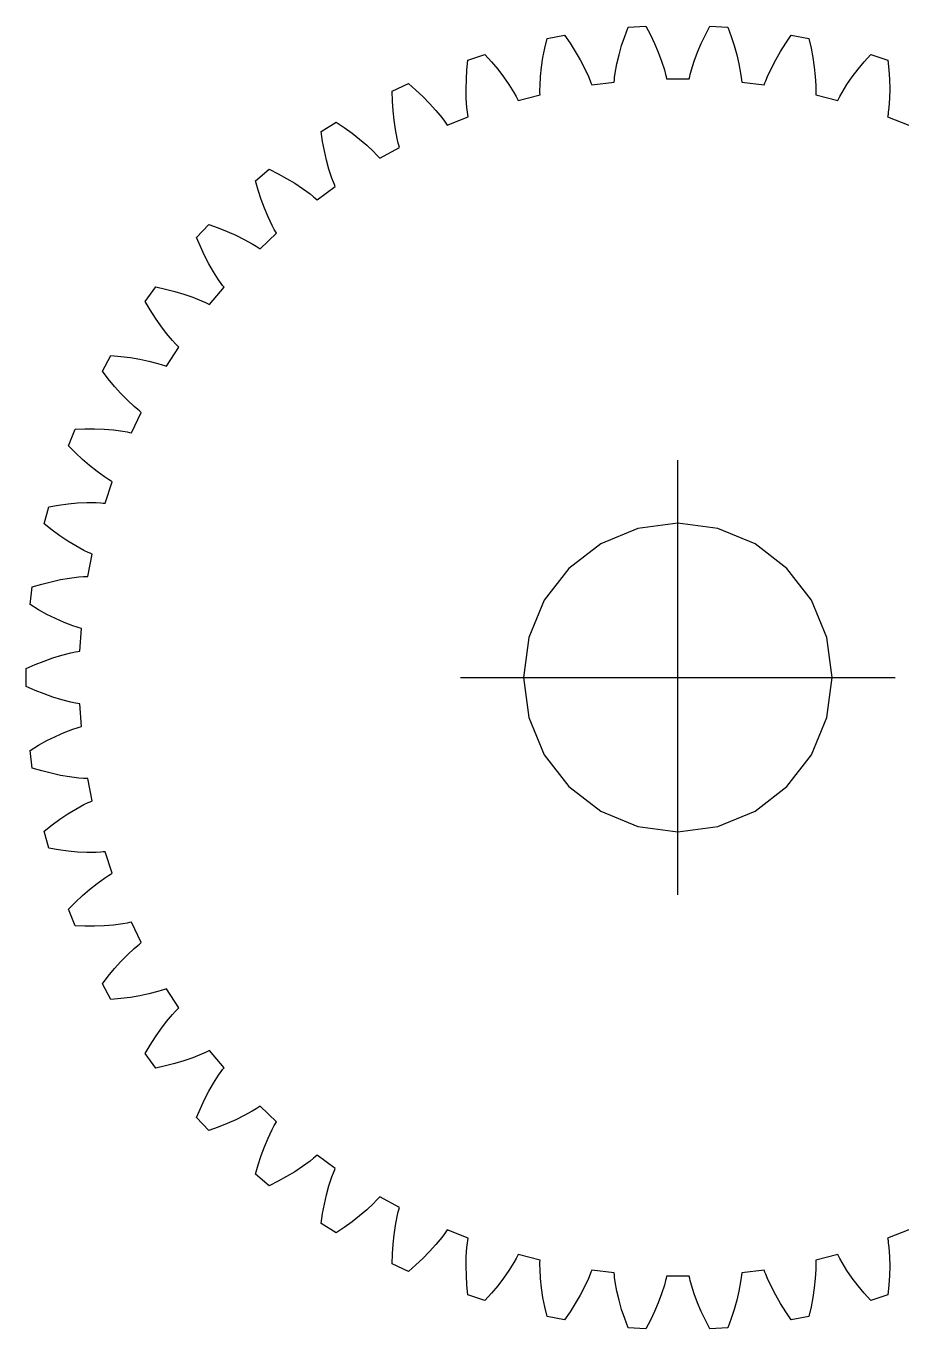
# Model space of a CAD drawing. Extents: x 0 to 9.96, y 0 to 8.02.
# Drawn here: x 0 to 5.39, y 0 to 8.02 of the extents above; entities that cross this region are included whole.
import ezdxf

# ---------------------------------------------------------------- set-up
doc = ezdxf.new("R2010")
doc.units = 0

msp = doc.modelspace()

# ---------------------------------------------------------------- linework, layer by layer
for p, q in [((3.70764, 8.01715), (3.81716, 8.02404)), ((3.81716, 8.02404), (3.84503, 7.97045)), ((4.18386, 7.97045), (4.21173, 8.02404)), ((4.21173, 8.02404), (4.32125, 8.01715)), ((3.19472, 7.8883), (3.20839, 7.94713)), ((3.20839, 7.94713), (3.31618, 7.9677)), ((3.31618, 7.9677), (3.35055, 7.91802)), ((3.66815, 7.90388), (3.6867, 7.96049)), ((3.6867, 7.96049), (3.70764, 8.01715)), ((3.84503, 7.97045), (3.87053, 7.91661)), ((4.15836, 7.91661), (4.18386, 7.97045)), ((4.32125, 8.01715), (4.34219, 7.96049)), ((4.34219, 7.96049), (4.36074, 7.90388)), ((4.67834, 7.91802), (4.71271, 7.9677)), ((4.71271, 7.9677), (4.8205, 7.94713)), ((4.8205, 7.94713), (4.83417, 7.8883)), ((3.18341, 7.8298), (3.19472, 7.8883)), ((3.35055, 7.91802), (3.3826, 7.8678)), ((3.3826, 7.8678), (3.41217, 7.81705)), ((3.65213, 7.84736), (3.66815, 7.90388)), ((3.87053, 7.91661), (3.89351, 7.86255)), ((3.89351, 7.86255), (3.91378, 7.80829)), ((4.11511, 7.80829), (4.13538, 7.86255)), ((4.13538, 7.86255), (4.15836, 7.91661)), ((4.36074, 7.90388), (4.37676, 7.84736)), ((4.61672, 7.81705), (4.64629, 7.8678)), ((4.64629, 7.8678), (4.67834, 7.91802)), ((4.83417, 7.8883), (4.84548, 7.8298)), ((2.71566, 7.75501), (2.72185, 7.8151)), ((2.72185, 7.8151), (2.82621, 7.84901)), ((2.82621, 7.84901), (2.86654, 7.80403)), ((2.86654, 7.80403), (2.90463, 7.75822)), ((3.17459, 7.77172), (3.18341, 7.8298)), ((3.41217, 7.81705), (3.43908, 7.76576)), ((3.62852, 7.73485), (3.63882, 7.791)), ((3.63882, 7.791), (3.65213, 7.84736)), ((3.91378, 7.80829), (3.93103, 7.75388)), ((4.09786, 7.75388), (4.11511, 7.80829)), ((4.37676, 7.84736), (4.39007, 7.791)), ((4.39007, 7.791), (4.40037, 7.73485)), ((4.58981, 7.76576), (4.61672, 7.81705)), ((4.84548, 7.8298), (4.8543, 7.77172)), ((5.12427, 7.75822), (5.16235, 7.80403)), ((5.16235, 7.80403), (5.20268, 7.84901)), ((5.20268, 7.84901), (5.30704, 7.8151)), ((5.30704, 7.8151), (5.31323, 7.75501)), ((2.71177, 7.69556), (2.71566, 7.75501)), ((2.90463, 7.75822), (2.94033, 7.71158)), ((2.94033, 7.71158), (2.97345, 7.66407)), ((3.16528, 7.65715), (3.16846, 7.71414)), ((3.16846, 7.71414), (3.17459, 7.77172)), ((3.43908, 7.76576), (3.46302, 7.71394)), ((3.46302, 7.71394), (3.47373, 7.68782)), ((3.62306, 7.69294), (3.62464, 7.70689)), ((3.62464, 7.70689), (3.62852, 7.73485)), ((3.93103, 7.75388), (3.93839, 7.72663)), ((3.93839, 7.72663), (3.94171, 7.71299)), ((3.94171, 7.71299), (3.94477, 7.69934)), ((3.94477, 7.69934), (4.08412, 7.69934)), ((4.08412, 7.69934), (4.08718, 7.71299)), ((4.08718, 7.71299), (4.0905, 7.72663)), ((4.0905, 7.72663), (4.09786, 7.75388)), ((4.40037, 7.73485), (4.40425, 7.70689)), ((4.40425, 7.70689), (4.40583, 7.69294)), ((4.55516, 7.68782), (4.56587, 7.71394)), ((4.56587, 7.71394), (4.58981, 7.76576)), ((4.8543, 7.77172), (4.86043, 7.71414)), ((4.86043, 7.71414), (4.86362, 7.65715)), ((5.05544, 7.66407), (5.08856, 7.71158)), ((5.08856, 7.71158), (5.12427, 7.75822)), ((5.31323, 7.75501), (5.31712, 7.69556)), ((2.25569, 7.62312), (2.35498, 7.66985)), ((2.25708, 7.56273), (2.25569, 7.62312)), ((2.35498, 7.66985), (2.40063, 7.63028)), ((2.40063, 7.63028), (2.44416, 7.58961)), ((2.7103, 7.63684), (2.71177, 7.69556)), ((2.71143, 7.57893), (2.7103, 7.63684)), ((2.97345, 7.66407), (3.00369, 7.61566)), ((3.16493, 7.62892), (3.16528, 7.65715)), ((3.16511, 7.61488), (3.16493, 7.62892)), ((3.47373, 7.68782), (3.47873, 7.67471)), ((3.47873, 7.67471), (3.48348, 7.66155)), ((3.48348, 7.66155), (3.62173, 7.67902)), ((3.62173, 7.67902), (3.62306, 7.69294)), ((4.40583, 7.69294), (4.40716, 7.67902)), ((4.40716, 7.67902), (4.54541, 7.66155)), ((4.54541, 7.66155), (4.55016, 7.67471)), ((4.55016, 7.67471), (4.55516, 7.68782)), ((4.86362, 7.65715), (4.86396, 7.62892)), ((4.86396, 7.62892), (4.86378, 7.61488)), ((5.0252, 7.61566), (5.05544, 7.66407)), ((5.31712, 7.69556), (5.31859, 7.63684)), ((5.31859, 7.63684), (5.31746, 7.57893)), ((2.26068, 7.50327), (2.25708, 7.56273)), ((2.44416, 7.58961), (2.48543, 7.5478)), ((2.48543, 7.5478), (2.52424, 7.50482)), ((2.71542, 7.52199), (2.71143, 7.57893)), ((3.00369, 7.61566), (3.01759, 7.59109)), ((3.01759, 7.59109), (3.0242, 7.5787)), ((3.0242, 7.5787), (3.03056, 7.56625)), ((3.03056, 7.56625), (3.16554, 7.6009)), ((3.16554, 7.6009), (3.16511, 7.61488)), ((4.86378, 7.61488), (4.86335, 7.6009)), ((4.86335, 7.6009), (4.99833, 7.56625)), ((4.99833, 7.56625), (5.00469, 7.5787)), ((5.00469, 7.5787), (5.0113, 7.59109)), ((5.0113, 7.59109), (5.0252, 7.61566)), ((5.31746, 7.57893), (5.31347, 7.52199)), ((2.26658, 7.44482), (2.26068, 7.50327)), ((2.52424, 7.50482), (2.56031, 7.46058)), ((2.56031, 7.46058), (2.57718, 7.43795)), ((2.59316, 7.41492), (2.72273, 7.46623)), ((2.71862, 7.49394), (2.71542, 7.52199)), ((2.72055, 7.48004), (2.71862, 7.49394)), ((2.72273, 7.46623), (2.72055, 7.48004)), ((5.30834, 7.48004), (5.30616, 7.46623)), ((5.30616, 7.46623), (5.43573, 7.41492)), ((5.31027, 7.49394), (5.30834, 7.48004)), ((5.31347, 7.52199), (5.31027, 7.49394)), ((1.81727, 7.37424), (1.90992, 7.43304)), ((1.90992, 7.43304), (1.96017, 7.3995)), ((1.96017, 7.3995), (2.00845, 7.36461)), ((2.27496, 7.38752), (2.26658, 7.44482)), ((2.28605, 7.33152), (2.27496, 7.38752)), ((2.57718, 7.43795), (2.58529, 7.42649)), ((2.58529, 7.42649), (2.59316, 7.41492)), ((1.82622, 7.3145), (1.81727, 7.37424)), ((1.83724, 7.25595), (1.82622, 7.3145)), ((2.00845, 7.36461), (2.05464, 7.3283)), ((2.05464, 7.3283), (2.09853, 7.29053)), ((2.29274, 7.3041), (2.28605, 7.33152)), ((2.2964, 7.29055), (2.29274, 7.3041)), ((1.85042, 7.19871), (1.83724, 7.25595)), ((2.09853, 7.29053), (2.13986, 7.25116)), ((2.13986, 7.25116), (2.15944, 7.23082)), ((2.15944, 7.23082), (2.16892, 7.22046)), ((2.16892, 7.22046), (2.17817, 7.20998)), ((2.17817, 7.20998), (2.30029, 7.27711)), ((2.30029, 7.27711), (2.2964, 7.29055)), ((1.4135, 7.07237), (1.49806, 7.14231)), ((1.49806, 7.14231), (1.55211, 7.11534)), ((1.86592, 7.1429), (1.85042, 7.19871)), ((1.88394, 7.08874), (1.86592, 7.1429)), ((1.42987, 7.01422), (1.4135, 7.07237)), ((1.55211, 7.11534), (1.60438, 7.08677)), ((1.60438, 7.08677), (1.65475, 7.05654)), ((1.89401, 7.06237), (1.88394, 7.08874)), ((1.89934, 7.04938), (1.89401, 7.06237)), ((1.44814, 6.95751), (1.42987, 7.01422)), ((1.65475, 7.05654), (1.70304, 7.02456)), ((1.70304, 7.02456), (1.74898, 6.99069)), ((1.74898, 6.99069), (1.77095, 6.97296)), ((1.79215, 6.95463), (1.90489, 7.03654)), ((1.90489, 7.03654), (1.89934, 7.04938)), ((1.46839, 6.90237), (1.44814, 6.95751)), ((1.49076, 6.84895), (1.46839, 6.90237)), ((1.77095, 6.97296), (1.78165, 6.96388)), ((1.78165, 6.96388), (1.79215, 6.95463)), ((1.51543, 6.79748), (1.49076, 6.84895)), ((1.05075, 6.72227), (1.12587, 6.80226)), ((1.12587, 6.80226), (1.18288, 6.78228)), ((1.18288, 6.78228), (1.23832, 6.76048)), ((1.23832, 6.76048), (1.29208, 6.73681)), ((1.29208, 6.73681), (1.34399, 6.71113)), ((1.44117, 6.65292), (1.54275, 6.74832)), ((1.52872, 6.77258), (1.51543, 6.79748)), ((1.53564, 6.76036), (1.52872, 6.77258)), ((1.54275, 6.74832), (1.53564, 6.76036)), ((1.07428, 6.66663), (1.05075, 6.72227)), ((1.09951, 6.61266), (1.07428, 6.66663)), ((1.34399, 6.71113), (1.39382, 6.68328)), ((1.39382, 6.68328), (1.41784, 6.66845)), ((1.41784, 6.66845), (1.42959, 6.66077)), ((1.42959, 6.66077), (1.44117, 6.65292)), ((1.12652, 6.5605), (1.09951, 6.61266)), ((1.1554, 6.5103), (1.12652, 6.5605)), ((1.18633, 6.46232), (1.1554, 6.5103)), ((0.73474, 6.32947), (0.79924, 6.41825)), ((0.79924, 6.41825), (0.8583, 6.40556)), ((1.13077, 6.3096), (1.2196, 6.41697)), ((1.20264, 6.43928), (1.18633, 6.46232)), ((1.21103, 6.42803), (1.20264, 6.43928)), ((1.2196, 6.41697), (1.21103, 6.42803)), ((0.8583, 6.40556), (0.91604, 6.39089)), ((0.91604, 6.39089), (0.97235, 6.37414)), ((0.97235, 6.37414), (1.02707, 6.35517)), ((1.02707, 6.35517), (1.07999, 6.33378)), ((0.76506, 6.27722), (0.73474, 6.32947)), ((0.79685, 6.22684), (0.76506, 6.27722)), ((1.07999, 6.33378), (1.10568, 6.32208)), ((1.10568, 6.32208), (1.1183, 6.31594)), ((1.1183, 6.31594), (1.13077, 6.3096)), ((0.83019, 6.17847), (0.79685, 6.22684)), ((0.86513, 6.13229), (0.83019, 6.17847)), ((0.90183, 6.08856), (0.86513, 6.13229)), ((0.86585, 5.93008), (0.94052, 6.04774)), ((0.9209, 6.06775), (0.90183, 6.08856)), ((0.93064, 6.05764), (0.9209, 6.06775)), ((0.94052, 6.04774), (0.93064, 6.05764)), ((0.47046, 5.90016), (0.52332, 5.99632)), ((0.52332, 5.99632), (0.5835, 5.99114)), ((0.5835, 5.99114), (0.64263, 5.98382)), ((0.64263, 5.98382), (0.70059, 5.97425)), ((0.70059, 5.97425), (0.75725, 5.9623)), ((0.75725, 5.9623), (0.81244, 5.94771)), ((0.81244, 5.94771), (0.83939, 5.93931)), ((0.83939, 5.93931), (0.85269, 5.93481)), ((0.85269, 5.93481), (0.86585, 5.93008)), ((0.50708, 5.85212), (0.47046, 5.90016)), ((0.54494, 5.80612), (0.50708, 5.85212)), ((0.58407, 5.76231), (0.54494, 5.80612)), ((0.62453, 5.72087), (0.58407, 5.76231)), ((0.66641, 5.68209), (0.62453, 5.72087)), ((0.65058, 5.52035), (0.70992, 5.64644)), ((0.68795, 5.66384), (0.66641, 5.68209)), ((0.69887, 5.65502), (0.68795, 5.66384)), ((0.70992, 5.64644), (0.69887, 5.65502)), ((0.26206, 5.44111), (0.30246, 5.54314)), ((0.30246, 5.54314), (0.36281, 5.54554)), ((0.36281, 5.54554), (0.42239, 5.54569)), ((0.42239, 5.54569), (0.48109, 5.54346)), ((0.48109, 5.54346), (0.53881, 5.5387)), ((0.53881, 5.5387), (0.59538, 5.53115)), ((0.59538, 5.53115), (0.62318, 5.5262)), ((0.62318, 5.5262), (0.63693, 5.52339)), ((0.63693, 5.52339), (0.65058, 5.52035)), ((0.30441, 5.39804), (0.26206, 5.44111)), ((0.34774, 5.35715), (0.30441, 5.39804)), ((0.39205, 5.31859), (0.34774, 5.35715)), ((0.43739, 5.28255), (0.39205, 5.31859)), ((4.01445, 2.6763), (4.01445, 5.35259)), ((0.4838, 5.24932), (0.43739, 5.28255)), ((0.50745, 5.23391), (0.4838, 5.24932)), ((0.48837, 5.08687), (0.53143, 5.21941)), ((0.5194, 5.22654), (0.50745, 5.23391)), ((0.53143, 5.21941), (0.5194, 5.22654)), ((0.11284, 4.95956), (0.14013, 5.06585)), ((0.14013, 5.06585), (0.19971, 5.0758)), ((0.19971, 5.0758), (0.2588, 5.08341)), ((0.2588, 5.08341), (0.31731, 5.08856)), ((0.31731, 5.08856), (0.37517, 5.09107)), ((0.37517, 5.09107), (0.43225, 5.09067)), ((0.43225, 5.09067), (0.46045, 5.08924)), ((0.46045, 5.08924), (0.47444, 5.08818)), ((0.47444, 5.08818), (0.48837, 5.08687)), ((0.16026, 4.92214), (0.11284, 4.95956)), ((0.20837, 4.887), (0.16026, 4.92214)), ((3.76857, 4.93207), (3.53945, 4.83717)), ((4.01445, 4.96445), (3.76857, 4.93207)), ((4.26032, 4.93207), (4.01445, 4.96445)), ((4.48945, 4.83717), (4.26032, 4.93207)), ((0.25717, 4.8543), (0.20837, 4.887)), ((0.30666, 4.82422), (0.25717, 4.8543)), ((0.35687, 4.79708), (0.30666, 4.82422)), ((3.53945, 4.83717), (3.34269, 4.6862)), ((4.6862, 4.6862), (4.48945, 4.83717)), ((0.38227, 4.78475), (0.35687, 4.79708)), ((0.38176, 4.63648), (0.40788, 4.77337)), ((0.39504, 4.77893), (0.38227, 4.78475)), ((0.40788, 4.77337), (0.39504, 4.77893)), ((3.34269, 4.6862), (3.19172, 4.48945)), ((4.83717, 4.48945), (4.6862, 4.6862)), ((0.02515, 4.46311), (0.0389, 4.57198)), ((0.0389, 4.57198), (0.09677, 4.58932)), ((0.09677, 4.58932), (0.15443, 4.60427)), ((0.15443, 4.60427), (0.21185, 4.61672)), ((0.21185, 4.61672), (0.26893, 4.62646)), ((0.26893, 4.62646), (0.32561, 4.63321)), ((0.32561, 4.63321), (0.35376, 4.63533)), ((0.35376, 4.63533), (0.36778, 4.63603)), ((0.36778, 4.63603), (0.38176, 4.63648)), ((0.07688, 4.43192), (0.02515, 4.46311)), ((0.12902, 4.40309), (0.07688, 4.43192)), ((3.19172, 4.48945), (3.09682, 4.26032)), ((4.93207, 4.26032), (4.83717, 4.48945)), ((0.18153, 4.37676), (0.12902, 4.40309)), ((0.2344, 4.35313), (0.18153, 4.37676)), ((0.28762, 4.33249), (0.2344, 4.35313)), ((0.31436, 4.32344), (0.28762, 4.33249)), ((0.32777, 4.31927), (0.31436, 4.32344)), ((0.3412, 4.31536), (0.32777, 4.31927)), ((0.33245, 4.17628), (0.3412, 4.31536)), ((3.09682, 4.26032), (3.06445, 4.01445)), ((4.96445, 4.01445), (4.93207, 4.26032)), ((0.27715, 4.166), (0.30481, 4.17163)), ((0.30481, 4.17163), (0.31863, 4.17408)), ((0.31863, 4.17408), (0.33245, 4.17628)), ((0.00037, 4.06931), (0.05561, 4.09377)), ((0.05561, 4.09377), (0.11095, 4.11584)), ((0.11095, 4.11584), (0.16635, 4.13538)), ((0.16635, 4.13538), (0.22176, 4.1522)), ((0.22176, 4.1522), (0.27715, 4.166)), ((0.00037, 3.95958), (0.00037, 4.06931)), ((2.6763, 4.01445), (5.35259, 4.01445)), ((3.06445, 4.01445), (3.09682, 3.76857)), ((4.93207, 3.76857), (4.96445, 4.01445)), ((4.96445, 4.01445), (4.96445, 4.01445)), ((4.96445, 4.01445), (4.96445, 4.01445)), ((0.05561, 3.93512), (0.00037, 3.95958)), ((0.11095, 3.91306), (0.05561, 3.93512)), ((0.16635, 3.89351), (0.11095, 3.91306)), ((0.22176, 3.87669), (0.16635, 3.89351)), ((0.27715, 3.86289), (0.22176, 3.87669)), ((0.30481, 3.85726), (0.27715, 3.86289)), ((0.31863, 3.85481), (0.30481, 3.85726)), ((0.33245, 3.85261), (0.31863, 3.85481)), ((0.3412, 3.71353), (0.33245, 3.85261)), ((0.2344, 3.67576), (0.28762, 3.6964)), ((0.28762, 3.6964), (0.31436, 3.70545)), ((0.31436, 3.70545), (0.32777, 3.70962)), ((0.32777, 3.70962), (0.3412, 3.71353)), ((3.09682, 3.76857), (3.19172, 3.53945)), ((4.83717, 3.53945), (4.93207, 3.76857)), ((0.07688, 3.59697), (0.12902, 3.6258)), ((0.12902, 3.6258), (0.18153, 3.65213)), ((0.18153, 3.65213), (0.2344, 3.67576)), ((0.02515, 3.56578), (0.07688, 3.59697)), ((0.0389, 3.45691), (0.02515, 3.56578)), ((3.19172, 3.53945), (3.34269, 3.34269)), ((4.6862, 3.34269), (4.83717, 3.53945)), ((0.09677, 3.43958), (0.0389, 3.45691)), ((0.15443, 3.42462), (0.09677, 3.43958)), ((0.21185, 3.41217), (0.15443, 3.42462)), ((0.26893, 3.40243), (0.21185, 3.41217)), ((0.32561, 3.39568), (0.26893, 3.40243)), ((0.35376, 3.39356), (0.32561, 3.39568)), ((0.36778, 3.39286), (0.35376, 3.39356)), ((0.38176, 3.39241), (0.36778, 3.39286)), ((0.40788, 3.25552), (0.38176, 3.39241)), ((3.34269, 3.34269), (3.53945, 3.19172)), ((4.48945, 3.19172), (4.6862, 3.34269)), ((0.30666, 3.20467), (0.35687, 3.23181)), ((0.35687, 3.23181), (0.38227, 3.24414)), ((0.38227, 3.24414), (0.39504, 3.24996)), ((0.39504, 3.24996), (0.40788, 3.25552)), ((0.16026, 3.10675), (0.20837, 3.14189)), ((0.20837, 3.14189), (0.25717, 3.17459)), ((0.25717, 3.17459), (0.30666, 3.20467)), ((3.53945, 3.19172), (3.76857, 3.09682)), ((4.26032, 3.09682), (4.48945, 3.19172)), ((0.11284, 3.06933), (0.16026, 3.10675)), ((0.14013, 2.96304), (0.11284, 3.06933)), ((3.76857, 3.09682), (4.01445, 3.06445)), ((4.01445, 3.06445), (4.26032, 3.09682)), ((0.19971, 2.95309), (0.14013, 2.96304)), ((0.2588, 2.94548), (0.19971, 2.95309)), ((0.31731, 2.94033), (0.2588, 2.94548)), ((0.37517, 2.93782), (0.31731, 2.94033)), ((0.43225, 2.93822), (0.37517, 2.93782)), ((0.46045, 2.93965), (0.43225, 2.93822)), ((0.47444, 2.94071), (0.46045, 2.93965)), ((0.48837, 2.94202), (0.47444, 2.94071)), ((0.53143, 2.80948), (0.48837, 2.94202)), ((0.5194, 2.80235), (0.53143, 2.80948)), ((0.39205, 2.7103), (0.43739, 2.74634)), ((0.43739, 2.74634), (0.4838, 2.77957)), ((0.4838, 2.77957), (0.50745, 2.79498)), ((0.50745, 2.79498), (0.5194, 2.80235)), ((0.30441, 2.63085), (0.34774, 2.67174)), ((0.34774, 2.67174), (0.39205, 2.7103)), ((0.26206, 2.58778), (0.30441, 2.63085)), ((0.30246, 2.48575), (0.26206, 2.58778)), ((0.53881, 2.49019), (0.48109, 2.48543)), ((0.59538, 2.49774), (0.53881, 2.49019)), ((0.62318, 2.50269), (0.59538, 2.49774)), ((0.63693, 2.5055), (0.62318, 2.50269)), ((0.65058, 2.50854), (0.63693, 2.5055)), ((0.70992, 2.38245), (0.65058, 2.50854)), ((0.36281, 2.48335), (0.30246, 2.48575)), ((0.42239, 2.4832), (0.36281, 2.48335)), ((0.48109, 2.48543), (0.42239, 2.4832)), ((0.62453, 2.30802), (0.66641, 2.3468)), ((0.66641, 2.3468), (0.68795, 2.36506)), ((0.68795, 2.36506), (0.69887, 2.37387)), ((0.69887, 2.37387), (0.70992, 2.38245)), ((0.54494, 2.22277), (0.58407, 2.26658)), ((0.58407, 2.26658), (0.62453, 2.30802)), ((0.47046, 2.12873), (0.50708, 2.17677)), ((0.50708, 2.17677), (0.54494, 2.22277)), ((0.52332, 2.03257), (0.47046, 2.12873)), ((0.83939, 2.08958), (0.81244, 2.08118)), ((0.85269, 2.09408), (0.83939, 2.08958)), ((0.86585, 2.09881), (0.85269, 2.09408)), ((0.94052, 1.98115), (0.86585, 2.09881)), ((0.5835, 2.03775), (0.52332, 2.03257)), ((0.64263, 2.04507), (0.5835, 2.03775)), ((0.70059, 2.05464), (0.64263, 2.04507)), ((0.75725, 2.06659), (0.70059, 2.05464)), ((0.81244, 2.08118), (0.75725, 2.06659)), ((0.86513, 1.8966), (0.90183, 1.94033)), ((0.90183, 1.94033), (0.9209, 1.96114)), ((0.9209, 1.96114), (0.93064, 1.97125)), ((0.93064, 1.97125), (0.94052, 1.98115)), ((0.79685, 1.80205), (0.83019, 1.85042)), ((0.83019, 1.85042), (0.86513, 1.8966)), ((0.76506, 1.75167), (0.79685, 1.80205)), ((0.73474, 1.69942), (0.76506, 1.75167)), ((0.79924, 1.61065), (0.73474, 1.69942)), ((1.07999, 1.69511), (1.02707, 1.67372)), ((1.10568, 1.70681), (1.07999, 1.69511)), ((1.1183, 1.71295), (1.10568, 1.70681)), ((1.13077, 1.71929), (1.1183, 1.71295)), ((1.2196, 1.61192), (1.13077, 1.71929)), ((0.8583, 1.62333), (0.79924, 1.61065)), ((0.91604, 1.638), (0.8583, 1.62333)), ((0.97235, 1.65475), (0.91604, 1.638)), ((1.02707, 1.67372), (0.97235, 1.65475)), ((1.21103, 1.60086), (1.2196, 1.61192)), ((1.1554, 1.51859), (1.18633, 1.56657)), ((1.18633, 1.56657), (1.20264, 1.58961)), ((1.20264, 1.58961), (1.21103, 1.60086)), ((1.09951, 1.41623), (1.12652, 1.46839)), ((1.12652, 1.46839), (1.1554, 1.51859)), ((1.07428, 1.36226), (1.09951, 1.41623)), ((1.42959, 1.36812), (1.41784, 1.36045)), ((1.44117, 1.37597), (1.42959, 1.36812)), ((1.54275, 1.28057), (1.44117, 1.37597)), ((1.05075, 1.30662), (1.07428, 1.36226)), ((1.12587, 1.22663), (1.05075, 1.30662)), ((1.29208, 1.29208), (1.23832, 1.26841)), ((1.34399, 1.31776), (1.29208, 1.29208)), ((1.39382, 1.34561), (1.34399, 1.31776)), ((1.41784, 1.36045), (1.39382, 1.34561)), ((1.18288, 1.24661), (1.12587, 1.22663)), ((1.23832, 1.26841), (1.18288, 1.24661)), ((1.49076, 1.17994), (1.51543, 1.23141)), ((1.51543, 1.23141), (1.52872, 1.25632)), ((1.52872, 1.25632), (1.53564, 1.26853)), ((1.53564, 1.26853), (1.54275, 1.28057)), ((1.44814, 1.07138), (1.46839, 1.12652)), ((1.46839, 1.12652), (1.49076, 1.17994)), ((1.42987, 1.01467), (1.44814, 1.07138)), ((1.77095, 1.05593), (1.74898, 1.0382)), ((1.78165, 1.06502), (1.77095, 1.05593)), ((1.79215, 1.07426), (1.78165, 1.06502)), ((1.90489, 0.99235), (1.79215, 1.07426)), ((1.4135, 0.95652), (1.42987, 1.01467)), ((1.65475, 0.97235), (1.60438, 0.94212)), ((1.70304, 1.00433), (1.65475, 0.97235)), ((1.74898, 1.0382), (1.70304, 1.00433)), ((1.88394, 0.94015), (1.89401, 0.96652)), ((1.89401, 0.96652), (1.89934, 0.97951)), ((1.89934, 0.97951), (1.90489, 0.99235)), ((1.49806, 0.88658), (1.4135, 0.95652)), ((1.55211, 0.91355), (1.49806, 0.88658)), ((1.60438, 0.94212), (1.55211, 0.91355)), ((1.85042, 0.83019), (1.86592, 0.88599)), ((1.86592, 0.88599), (1.88394, 0.94015)), ((1.83724, 0.77294), (1.85042, 0.83019)), ((2.16892, 0.80843), (2.15944, 0.79808)), ((2.17817, 0.81891), (2.16892, 0.80843)), ((2.30029, 0.75178), (2.17817, 0.81891)), ((1.82622, 0.71439), (1.83724, 0.77294)), ((2.09853, 0.73837), (2.05464, 0.70059)), ((2.13986, 0.77773), (2.09853, 0.73837)), ((2.15944, 0.79808), (2.13986, 0.77773)), ((2.28605, 0.69737), (2.29274, 0.72479)), ((2.29274, 0.72479), (2.2964, 0.73835)), ((2.2964, 0.73835), (2.30029, 0.75178)), ((1.81727, 0.65465), (1.82622, 0.71439)), ((1.90992, 0.59585), (1.81727, 0.65465)), ((2.00845, 0.66429), (1.96017, 0.62939)), ((2.05464, 0.70059), (2.00845, 0.66429)), ((2.27496, 0.64137), (2.28605, 0.69737)), ((1.96017, 0.62939), (1.90992, 0.59585)), ((2.26068, 0.52562), (2.26658, 0.58407)), ((2.26658, 0.58407), (2.27496, 0.64137)), ((2.56031, 0.56831), (2.52424, 0.52407)), ((2.57718, 0.59094), (2.56031, 0.56831)), ((2.58529, 0.6024), (2.57718, 0.59094)), ((2.59316, 0.61397), (2.58529, 0.6024)), ((2.72273, 0.56267), (2.59316, 0.61397)), ((2.72055, 0.54885), (2.72273, 0.56267)), ((5.43573, 0.61397), (5.30616, 0.56267)), ((5.30616, 0.56267), (5.30834, 0.54885)), ((2.25708, 0.46616), (2.26068, 0.52562)), ((2.52424, 0.52407), (2.48543, 0.48109)), ((2.71143, 0.44996), (2.71542, 0.5069)), ((2.71542, 0.5069), (2.71862, 0.53495)), ((2.71862, 0.53495), (2.72055, 0.54885)), ((5.30834, 0.54885), (5.31027, 0.53495)), ((5.31027, 0.53495), (5.31347, 0.5069)), ((5.31347, 0.5069), (5.31746, 0.44996)), ((2.25569, 0.40577), (2.25708, 0.46616)), ((2.35498, 0.35904), (2.25569, 0.40577)), ((2.44416, 0.43928), (2.40063, 0.39861)), ((2.48543, 0.48109), (2.44416, 0.43928)), ((2.7103, 0.39205), (2.71143, 0.44996)), ((3.00369, 0.41323), (2.97345, 0.36482)), ((3.01759, 0.4378), (3.00369, 0.41323)), ((3.0242, 0.45019), (3.01759, 0.4378)), ((3.03056, 0.46265), (3.0242, 0.45019)), ((3.16554, 0.42799), (3.03056, 0.46265)), ((3.16493, 0.39997), (3.16511, 0.41401)), ((3.16511, 0.41401), (3.16554, 0.42799)), ((4.99833, 0.46265), (4.86335, 0.42799)), ((4.86335, 0.42799), (4.86378, 0.41401)), ((4.86378, 0.41401), (4.86396, 0.39997)), ((5.00469, 0.45019), (4.99833, 0.46265)), ((5.0113, 0.4378), (5.00469, 0.45019)), ((5.0252, 0.41323), (5.0113, 0.4378)), ((5.05544, 0.36482), (5.0252, 0.41323)), ((5.31746, 0.44996), (5.31859, 0.39205)), ((2.40063, 0.39861), (2.35498, 0.35904)), ((2.71177, 0.33333), (2.7103, 0.39205)), ((2.71566, 0.27388), (2.71177, 0.33333)), ((2.97345, 0.36482), (2.94033, 0.31731)), ((3.16528, 0.37174), (3.16493, 0.39997)), ((3.16846, 0.31475), (3.16528, 0.37174)), ((3.47373, 0.34107), (3.46302, 0.31495)), ((3.47873, 0.35418), (3.47373, 0.34107)), ((3.48348, 0.36734), (3.47873, 0.35418)), ((3.62173, 0.34987), (3.48348, 0.36734)), ((3.62306, 0.33595), (3.62173, 0.34987)), ((3.62464, 0.322), (3.62306, 0.33595)), ((3.62852, 0.29404), (3.62464, 0.322)), ((3.94477, 0.32955), (3.94171, 0.3159)), ((4.08412, 0.32955), (3.94477, 0.32955)), ((4.08718, 0.3159), (4.08412, 0.32955)), ((4.40425, 0.322), (4.40037, 0.29404)), ((4.40583, 0.33595), (4.40425, 0.322)), ((4.40716, 0.34987), (4.40583, 0.33595)), ((4.54541, 0.36734), (4.40716, 0.34987)), ((4.55016, 0.35418), (4.54541, 0.36734)), ((4.55516, 0.34107), (4.55016, 0.35418)), ((4.56587, 0.31495), (4.55516, 0.34107)), ((4.86362, 0.37174), (4.86043, 0.31475)), ((4.86396, 0.39997), (4.86362, 0.37174)), ((5.08856, 0.31731), (5.05544, 0.36482)), ((5.31712, 0.33333), (5.31323, 0.27388)), ((5.31859, 0.39205), (5.31712, 0.33333)), ((2.72185, 0.21379), (2.71566, 0.27388)), ((2.90463, 0.27067), (2.86654, 0.22486)), ((2.94033, 0.31731), (2.90463, 0.27067)), ((3.17459, 0.25717), (3.16846, 0.31475)), ((3.18341, 0.19909), (3.17459, 0.25717)), ((3.43908, 0.26313), (3.41217, 0.21185)), ((3.46302, 0.31495), (3.43908, 0.26313)), ((3.63882, 0.23789), (3.62852, 0.29404)), ((3.93103, 0.27501), (3.91378, 0.2206)), ((3.93839, 0.30226), (3.93103, 0.27501)), ((3.94171, 0.3159), (3.93839, 0.30226)), ((4.0905, 0.30226), (4.08718, 0.3159)), ((4.09786, 0.27501), (4.0905, 0.30226)), ((4.11511, 0.2206), (4.09786, 0.27501)), ((4.40037, 0.29404), (4.39007, 0.23789)), ((4.58981, 0.26313), (4.56587, 0.31495)), ((4.61672, 0.21185), (4.58981, 0.26313)), ((4.8543, 0.25717), (4.84548, 0.19909)), ((4.86043, 0.31475), (4.8543, 0.25717)), ((5.12427, 0.27067), (5.08856, 0.31731)), ((5.16235, 0.22486), (5.12427, 0.27067)), ((5.31323, 0.27388), (5.30704, 0.21379)), ((2.82621, 0.17988), (2.72185, 0.21379)), ((2.86654, 0.22486), (2.82621, 0.17988)), ((3.19472, 0.14059), (3.18341, 0.19909)), ((3.3826, 0.16109), (3.35055, 0.11087)), ((3.41217, 0.21185), (3.3826, 0.16109)), ((3.65213, 0.18153), (3.63882, 0.23789)), ((3.66815, 0.12502), (3.65213, 0.18153)), ((3.89351, 0.16635), (3.87053, 0.11228)), ((3.91378, 0.2206), (3.89351, 0.16635)), ((4.13538, 0.16635), (4.11511, 0.2206)), ((4.15836, 0.11228), (4.13538, 0.16635)), ((4.37676, 0.18153), (4.36074, 0.12502)), ((4.39007, 0.23789), (4.37676, 0.18153)), ((4.64629, 0.16109), (4.61672, 0.21185)), ((4.67834, 0.11087), (4.64629, 0.16109)), ((4.84548, 0.19909), (4.83417, 0.14059)), ((5.20268, 0.17988), (5.16235, 0.22486)), ((5.30704, 0.21379), (5.20268, 0.17988)), ((3.20839, 0.08176), (3.19472, 0.14059)), ((3.31618, 0.06119), (3.20839, 0.08176)), ((3.35055, 0.11087), (3.31618, 0.06119)), ((3.6867, 0.0684), (3.66815, 0.12502)), ((3.87053, 0.11228), (3.84503, 0.05844)), ((4.18386, 0.05844), (4.15836, 0.11228)), ((4.36074, 0.12502), (4.34219, 0.0684)), ((4.71271, 0.06119), (4.67834, 0.11087)), ((4.8205, 0.08176), (4.71271, 0.06119)), ((4.83417, 0.14059), (4.8205, 0.08176)), ((3.70764, 0.01174), (3.6867, 0.0684)), ((3.81716, 0.00485), (3.70764, 0.01174)), ((3.84503, 0.05844), (3.81716, 0.00485)), ((4.21173, 0.00485), (4.18386, 0.05844)), ((4.32125, 0.01174), (4.21173, 0.00485)), ((4.34219, 0.0684), (4.32125, 0.01174))]:
    msp.add_line(p, q)

doc.saveas('drawing.dxf')
